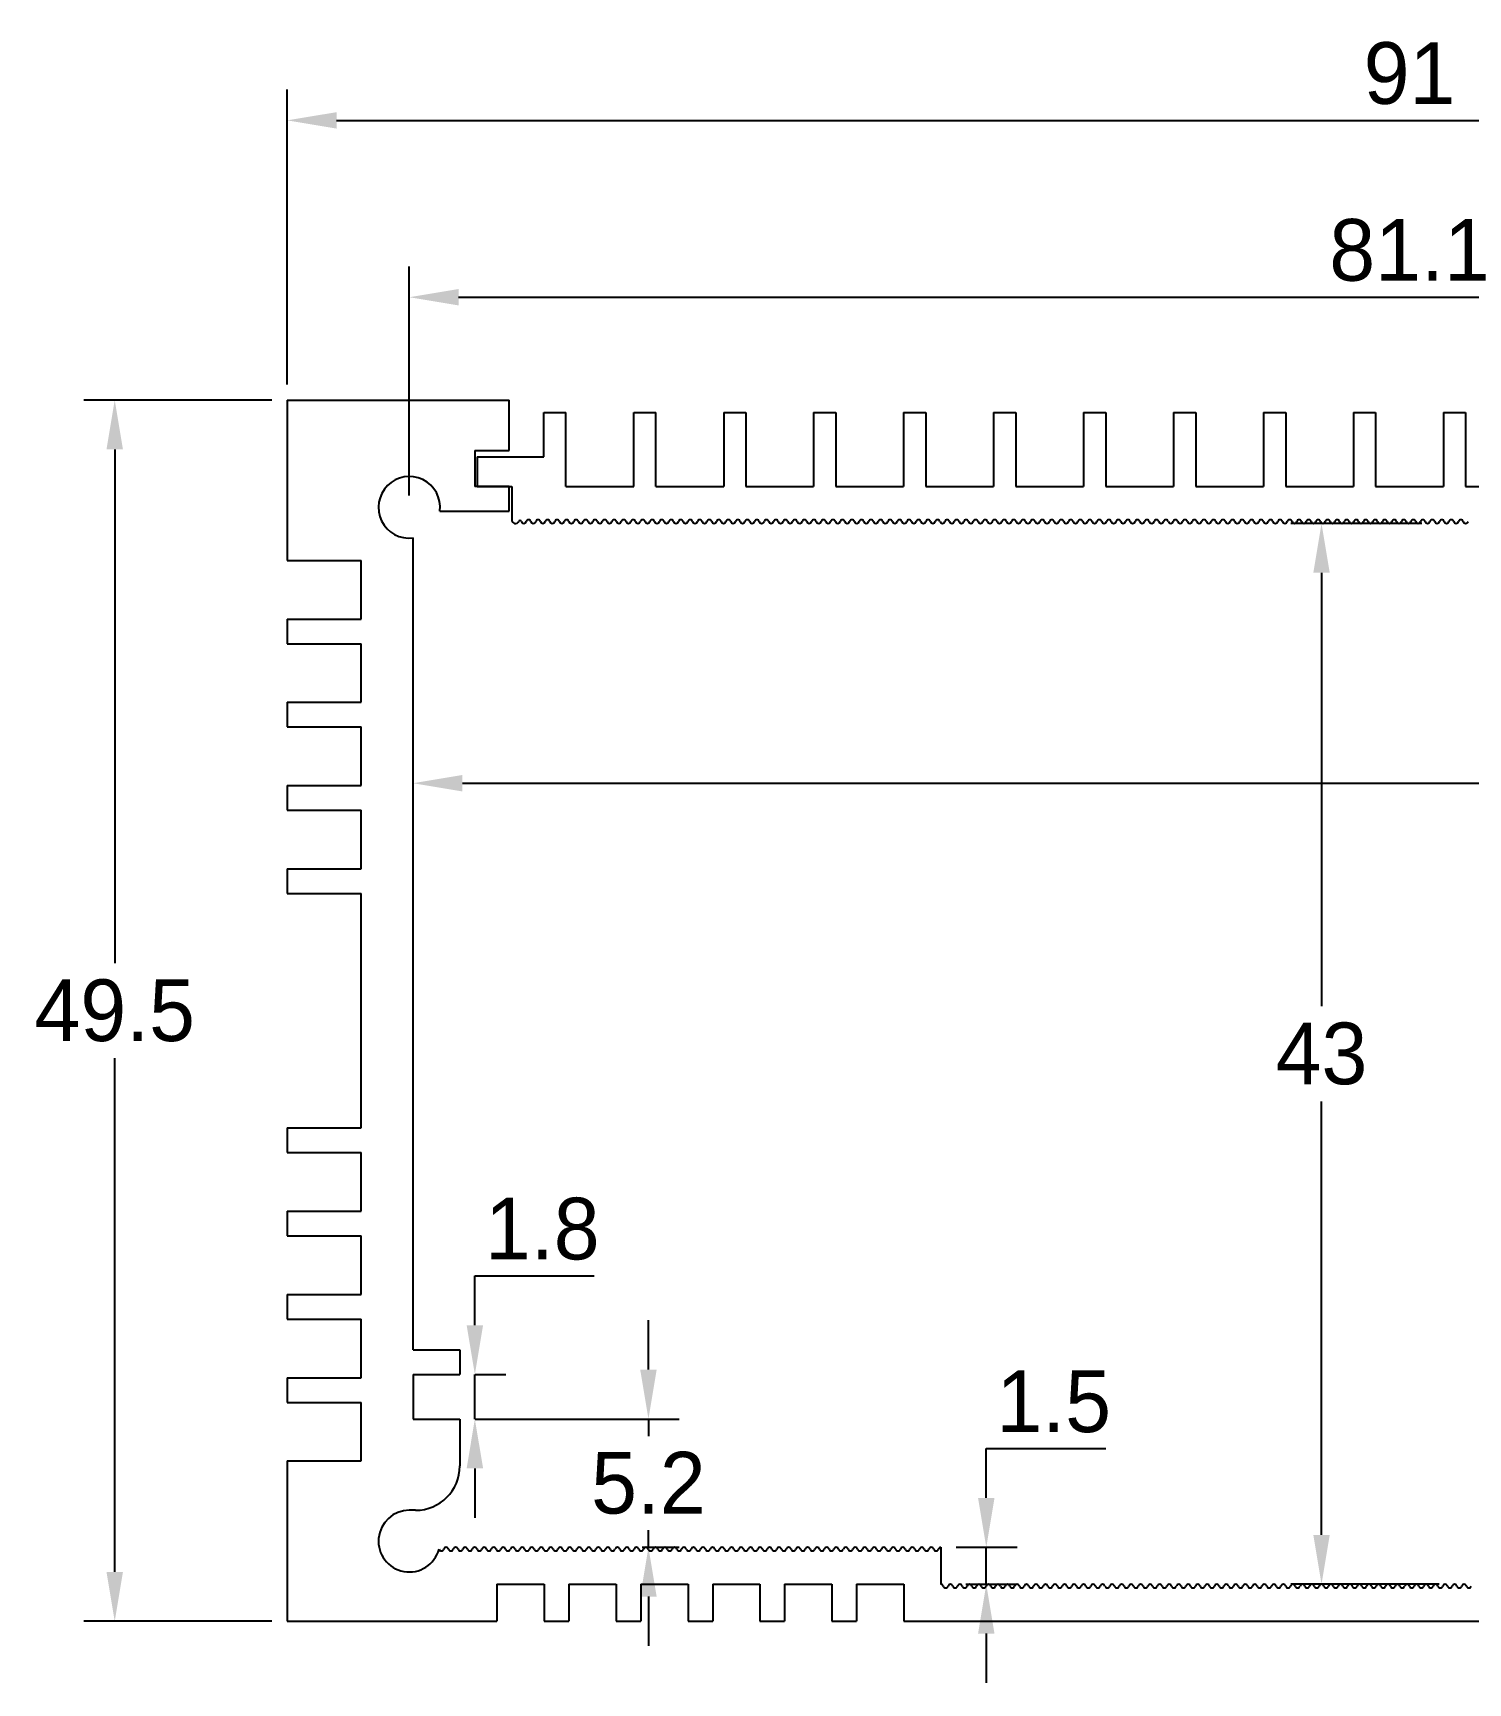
# Model space of a CAD drawing. Header units: millimetres. Extents: x 258 to 964, y 49 to 366.
# Drawn here: x 390.1 to 448.2, y 109.6 to 176.5 of the extents above; entities that cross this region are included whole.
import ezdxf

# ---------------------------------------------------------------- set-up
doc = ezdxf.new("R2010")
doc.units = ezdxf.units.MM
doc.dimstyles.new('ISO-25', dxfattribs={"dimtxt": 2.5, "dimasz": 2, "dimexe": 1.25, "dimexo": 0.625, "dimtad": 1, "dimtih": 1, "dimtoh": 1, "dimdec": 1, "dimdsep": 46, "dimtxsty": 'Standard', "dimcen": 2.5, "dimadec": 0, "dimazin": 0, "dimtfac": 1, "dimtdec": 1, "dimtmove": 0, "dimatfit": 3, "dimfxl": 0, "dimarcsym": 0})

# ---------------------------------------------------------------- blocks, each defined once
blk = doc.blocks.new('*D15')
at = {"color": 0, "lineweight": -2}
for p, q in [((405.315, 157.706), (405.315, 166.999)), ((486.415, 157.706), (486.415, 166.999)), ((407.315, 165.749), (484.415, 165.749))]:
    blk.add_line(p, q, dxfattribs=at)
at = {"color": 0}
for points in [[(407.315, 166.082), (407.315, 165.416), (405.315, 165.749)], [(484.415, 166.082), (484.415, 165.416), (486.415, 165.749)]]:
    blk.add_solid(points, dxfattribs=at)
at = {"layer": 'Defpoints', "color": 0}
for p in [(486.415, 165.749), (405.315, 157.081), (486.415, 157.081)]:
    blk.add_point(p, dxfattribs=at)
at = {"color": 0, "insert": (445.865, 167.65), "char_height": 2.5, "attachment_point": 5}
blk.add_mtext('81.1', dxfattribs=at)
blk = doc.blocks.new('*D17')
at = {"color": 0, "lineweight": -2}
for p, q in [((400.365, 162.206), (400.365, 174.167)), ((491.365, 162.206), (491.365, 174.167)), ((402.365, 172.917), (489.365, 172.917))]:
    blk.add_line(p, q, dxfattribs=at)
at = {"color": 0}
for points in [[(402.365, 173.25), (402.365, 172.583), (400.365, 172.917)], [(489.365, 173.25), (489.365, 172.583), (491.365, 172.917)]]:
    blk.add_solid(points, dxfattribs=at)
at = {"layer": 'Defpoints', "color": 0}
for p in [(491.365, 172.917), (400.365, 161.581), (491.365, 161.581)]:
    blk.add_point(p, dxfattribs=at)
at = {"color": 0, "insert": (445.865, 174.818), "char_height": 2.5, "attachment_point": 5}
blk.add_mtext('91', dxfattribs=at)
blk = doc.blocks.new('*D18')
at = {"color": 0, "lineweight": -2}
for p, q in [((399.74, 161.581), (392.122, 161.581)), ((393.372, 159.581), (393.372, 138.76)), ((393.372, 114.081), (393.372, 134.902)), ((399.74, 112.081), (392.122, 112.081))]:
    blk.add_line(p, q, dxfattribs=at)
at = {"color": 0}
for points in [[(393.038, 159.581), (393.705, 159.581), (393.372, 161.581)], [(393.038, 114.081), (393.705, 114.081), (393.372, 112.081)]]:
    blk.add_solid(points, dxfattribs=at)
at = {"layer": 'Defpoints', "color": 0}
for p in [(400.365, 161.581), (393.372, 112.081), (400.365, 112.081)]:
    blk.add_point(p, dxfattribs=at)
at = {"color": 0, "insert": (393.372, 136.831), "char_height": 2.5, "attachment_point": 5}
blk.add_mtext('49.5', dxfattribs=at)
blk = doc.blocks.new('*D20')
at = {"color": 0, "lineweight": -2}
for p, q in [((407.972, 124.081), (407.972, 126.081)), ((407.972, 126.081), (412.814, 126.081)), ((407.972, 120.281), (407.972, 122.081)), ((407.99, 122.081), (409.222, 122.081)), ((407.99, 120.281), (409.222, 120.281)), ((407.972, 118.281), (407.972, 116.281))]:
    blk.add_line(p, q, dxfattribs=at)
at = {"color": 0}
for points in [[(407.639, 124.081), (408.306, 124.081), (407.972, 122.081)], [(407.639, 118.281), (408.306, 118.281), (407.972, 120.281)]]:
    blk.add_solid(points, dxfattribs=at)
at = {"layer": 'Defpoints', "color": 0}
for p in [(407.365, 122.081), (407.365, 120.281), (407.972, 120.281)]:
    blk.add_point(p, dxfattribs=at)
at = {"color": 0, "insert": (410.706, 127.982), "char_height": 2.5, "attachment_point": 5}
blk.add_mtext('1.8', dxfattribs=at)
blk = doc.blocks.new('*D22')
at = {"color": 0, "lineweight": -2}
for p, q in [((415.009, 122.281), (415.009, 124.281)), ((407.99, 120.281), (416.259, 120.281)), ((415.009, 120.281), (415.009, 119.582)), ((415.009, 115.081), (415.009, 115.78)), ((414.76, 115.081), (416.259, 115.081)), ((415.009, 113.081), (415.009, 111.081))]:
    blk.add_line(p, q, dxfattribs=at)
at = {"color": 0}
for points in [[(414.675, 122.281), (415.342, 122.281), (415.009, 120.281)], [(414.675, 113.081), (415.342, 113.081), (415.009, 115.081)]]:
    blk.add_solid(points, dxfattribs=at)
at = {"layer": 'Defpoints', "color": 0}
for p in [(407.365, 120.281), (414.135, 115.081), (415.009, 115.081)]:
    blk.add_point(p, dxfattribs=at)
at = {"color": 0, "insert": (415.009, 117.681), "char_height": 2.5, "attachment_point": 5}
blk.add_mtext('5.2', dxfattribs=at)
blk = doc.blocks.new('*D23')
at = {"color": 0, "lineweight": -2}
for p, q in [((446.357, 156.581), (441.047, 156.581)), ((442.297, 154.581), (442.297, 137.01)), ((442.297, 115.581), (442.297, 133.152)), ((447.067, 113.581), (441.047, 113.581))]:
    blk.add_line(p, q, dxfattribs=at)
at = {"color": 0}
for points in [[(441.964, 154.581), (442.63, 154.581), (442.297, 156.581)], [(441.964, 115.581), (442.63, 115.581), (442.297, 113.581)]]:
    blk.add_solid(points, dxfattribs=at)
at = {"layer": 'Defpoints', "color": 0}
for p in [(442.297, 156.581), (446.982, 156.581), (447.692, 113.581)]:
    blk.add_point(p, dxfattribs=at)
at = {"color": 0, "insert": (442.297, 135.081), "char_height": 2.5, "attachment_point": 5}
blk.add_mtext('43', dxfattribs=at)
blk = doc.blocks.new('*D24')
at = {"color": 0, "lineweight": -2}
for p, q in [((405.465, 145.581), (405.465, 147.301)), ((486.265, 140.16), (486.265, 147.301)), ((407.465, 146.051), (484.265, 146.051))]:
    blk.add_line(p, q, dxfattribs=at)
at = {"color": 0}
for points in [[(407.465, 146.384), (407.465, 145.718), (405.465, 146.051)], [(484.265, 146.384), (484.265, 145.718), (486.265, 146.051)]]:
    blk.add_solid(points, dxfattribs=at)
at = {"layer": 'Defpoints', "color": 0}
for p in [(486.265, 146.051), (405.465, 144.956), (486.265, 139.535)]:
    blk.add_point(p, dxfattribs=at)
at = {"color": 0, "insert": (454.103, 147.952), "char_height": 2.5, "attachment_point": 5}
blk.add_mtext('80.8', dxfattribs=at)
blk = doc.blocks.new('*D25')
at = {"color": 0, "lineweight": -2}
for p, q in [((428.706, 117.081), (428.706, 119.081)), ((428.706, 119.081), (433.548, 119.081)), ((427.49, 115.081), (429.956, 115.081)), ((428.706, 113.581), (428.706, 115.081)), ((427.876, 113.581), (429.956, 113.581)), ((428.706, 111.581), (428.706, 109.581))]:
    blk.add_line(p, q, dxfattribs=at)
at = {"color": 0}
for points in [[(428.373, 117.081), (429.04, 117.081), (428.706, 115.081)], [(428.373, 111.581), (429.04, 111.581), (428.706, 113.581)]]:
    blk.add_solid(points, dxfattribs=at)
at = {"layer": 'Defpoints', "color": 0}
for p in [(426.865, 115.081), (427.251, 113.581), (428.706, 113.581)]:
    blk.add_point(p, dxfattribs=at)
at = {"color": 0, "insert": (431.44, 120.982), "char_height": 2.5, "attachment_point": 5}
blk.add_mtext('1.5', dxfattribs=at)

msp = doc.modelspace()

# ---------------------------------------------------------------- linework, layer by layer
for p, q in [((400.365, 161.581), (409.365, 161.581)), ((400.365, 161.581), (400.365, 155.081)), ((409.365, 159.531), (409.365, 161.581)), ((410.765, 161.081), (411.665, 161.081)), ((410.765, 159.281), (410.765, 161.081)), ((411.665, 158.081), (411.665, 161.081)), ((414.412, 161.081), (415.312, 161.081)), ((414.412, 158.081), (414.412, 161.081)), ((415.312, 158.081), (415.312, 161.081)), ((418.06, 161.081), (418.96, 161.081)), ((418.06, 161.081), (418.06, 158.081)), ((418.96, 161.081), (418.96, 158.081)), ((421.707, 161.081), (422.607, 161.081)), ((421.707, 161.081), (421.707, 158.081)), ((422.607, 161.081), (422.607, 158.081)), ((425.354, 161.081), (426.254, 161.081)), ((425.354, 161.081), (425.354, 158.081)), ((426.254, 161.081), (426.254, 158.081)), ((429.002, 161.081), (429.902, 161.081)), ((429.002, 161.081), (429.002, 158.081)), ((429.902, 161.081), (429.902, 158.081)), ((432.649, 161.081), (433.549, 161.081)), ((432.649, 161.081), (432.649, 158.081)), ((433.549, 161.081), (433.549, 158.081)), ((436.296, 161.081), (436.296, 158.081)), ((436.296, 161.081), (437.196, 161.081)), ((437.196, 161.081), (437.196, 158.081)), ((439.944, 161.081), (440.844, 161.081)), ((439.944, 161.081), (439.944, 158.081)), ((440.844, 161.081), (440.844, 158.081)), ((443.591, 161.081), (444.491, 161.081)), ((443.591, 161.081), (443.591, 158.081)), ((444.491, 161.081), (444.491, 158.081)), ((447.239, 161.081), (448.139, 161.081)), ((447.239, 161.081), (447.239, 158.081)), ((448.139, 161.081), (448.139, 158.081)), ((407.965, 159.531), (409.365, 159.531)), ((407.965, 159.531), (407.965, 158.081)), ((408.065, 159.281), (408.065, 158.081)), ((408.065, 159.281), (410.765, 159.281)), ((409.365, 158.081), (407.965, 158.081)), ((408.065, 158.081), (409.465, 158.081)), ((409.365, 157.081), (409.365, 158.081)), ((409.465, 158.081), (409.465, 156.731)), ((411.665, 158.081), (414.412, 158.081)), ((415.312, 158.081), (418.06, 158.081)), ((418.96, 158.081), (421.707, 158.081)), ((422.607, 158.081), (425.354, 158.081)), ((426.254, 158.081), (429.002, 158.081)), ((429.902, 158.081), (432.649, 158.081)), ((433.549, 158.081), (436.296, 158.081)), ((437.196, 158.081), (439.944, 158.081)), ((440.844, 158.081), (443.591, 158.081)), ((444.491, 158.081), (447.239, 158.081)), ((448.139, 158.081), (450.886, 158.081)), ((406.556, 157.081), (409.365, 157.081)), ((405.465, 123.081), (405.465, 155.99)), ((400.365, 155.081), (403.365, 155.081)), ((403.365, 152.706), (403.365, 155.081)), ((400.365, 152.706), (403.365, 152.706)), ((400.365, 152.706), (400.365, 151.706)), ((400.365, 151.706), (403.365, 151.706)), ((403.365, 149.331), (403.365, 151.706)), ((400.365, 149.331), (400.365, 148.331)), ((403.365, 145.956), (403.365, 148.331)), ((400.365, 145.956), (400.365, 144.956)), ((403.365, 142.581), (403.365, 144.956)), ((400.365, 142.581), (400.365, 141.581)), ((403.365, 132.081), (403.365, 141.581)), ((400.365, 132.081), (403.365, 132.081)), ((400.365, 132.081), (400.365, 131.081)), ((400.365, 131.081), (403.365, 131.081)), ((403.365, 128.706), (403.365, 131.081)), ((400.365, 128.706), (403.365, 128.706)), ((400.365, 128.706), (400.365, 127.706)), ((400.365, 127.706), (403.365, 127.706)), ((403.365, 125.331), (403.365, 127.706)), ((400.365, 125.331), (403.365, 125.331)), ((400.365, 125.331), (400.365, 124.331)), ((400.365, 124.331), (403.365, 124.331)), ((403.365, 121.956), (403.365, 124.331)), ((405.465, 123.081), (407.365, 123.081)), ((407.365, 123.081), (407.365, 122.081)), ((400.365, 121.956), (403.365, 121.956)), ((400.365, 121.956), (400.365, 120.956)), ((405.465, 122.081), (407.365, 122.081)), ((405.465, 122.081), (405.465, 120.281)), ((400.365, 120.956), (403.365, 120.956)), ((403.365, 118.581), (403.365, 120.956)), ((405.465, 120.281), (407.365, 120.281)), ((407.365, 120.281), (407.365, 118.381)), ((400.365, 118.581), (403.365, 118.581)), ((400.365, 118.581), (400.365, 112.081)), ((405.565, 116.581), (405.315, 116.581)), ((426.865, 115.081), (426.865, 113.581)), ((408.865, 113.581), (408.865, 112.081)), ((408.865, 113.581), (410.782, 113.581)), ((410.782, 113.581), (410.782, 112.081)), ((411.782, 113.581), (411.782, 112.081)), ((411.782, 113.581), (413.698, 113.581)), ((413.698, 113.581), (413.698, 112.081)), ((414.698, 113.581), (414.698, 112.081)), ((414.698, 113.581), (416.615, 113.581)), ((416.615, 113.581), (416.615, 112.081)), ((417.615, 113.581), (417.615, 112.081)), ((417.615, 113.581), (419.532, 113.581)), ((419.532, 113.581), (419.532, 112.081)), ((420.532, 113.581), (420.532, 112.081)), ((420.532, 113.581), (422.448, 113.581)), ((422.448, 113.581), (422.448, 112.081)), ((423.448, 113.581), (423.448, 112.081)), ((423.448, 113.581), (425.365, 113.581)), ((425.365, 113.581), (425.365, 112.081)), ((400.365, 112.081), (408.865, 112.081)), ((410.782, 112.081), (411.782, 112.081)), ((413.698, 112.081), (414.698, 112.081)), ((416.615, 112.081), (417.615, 112.081)), ((419.532, 112.081), (420.532, 112.081)), ((422.448, 112.081), (423.448, 112.081)), ((425.365, 112.081), (466.365, 112.081))]:
    msp.add_line(p, q)
at = {"color": 0}
for p, q in [((400.365, 149.331), (403.365, 149.331)), ((400.365, 148.331), (403.365, 148.331)), ((400.365, 145.956), (403.365, 145.956)), ((400.365, 144.956), (403.365, 144.956)), ((400.365, 142.581), (403.365, 142.581)), ((400.365, 141.581), (403.365, 141.581))]:
    msp.add_line(p, q, dxfattribs=at)
for centre, radius, start, end in [((405.315, 157.231), 1.25, 353.1079, 276.8921), ((409.615, 156.731), 0.15, 180, 335.6669), ((409.803, 156.64), 0.0587, 14.88504, 154.04469), ((409.763, 156.628), 0.1, 15.37131, 16.05021), ((409.956, 156.681), 0.1, 195.37131, 344.62869), ((410.149, 156.628), 0.1, 15.37131, 164.62869), ((410.341, 156.681), 0.1, 195.37131, 344.62869), ((410.534, 156.628), 0.1, 15.37131, 164.62869), ((410.727, 156.681), 0.1, 195.37131, 344.62869), ((410.92, 156.628), 0.1, 15.37131, 164.62869), ((411.113, 156.681), 0.1, 195.37131, 344.62869), ((411.306, 156.628), 0.1, 15.37131, 164.62869), ((411.498, 156.681), 0.1, 195.37131, 344.62869), ((411.691, 156.628), 0.1, 15.37131, 164.62869), ((411.884, 156.681), 0.1, 195.37131, 344.62869), ((412.077, 156.628), 0.1, 15.37131, 164.62869), ((412.27, 156.681), 0.1, 195.37131, 344.62869), ((412.463, 156.628), 0.1, 15.37131, 164.62869), ((412.656, 156.681), 0.1, 195.37131, 344.62869), ((412.848, 156.628), 0.1, 15.37131, 164.62869), ((413.041, 156.681), 0.1, 195.37131, 344.62869), ((413.234, 156.628), 0.1, 15.37131, 164.62869), ((413.427, 156.681), 0.1, 195.37131, 344.62869), ((413.62, 156.628), 0.1, 15.37131, 164.62869), ((413.813, 156.681), 0.1, 195.37131, 344.62869), ((414.005, 156.628), 0.1, 15.37131, 164.62869), ((414.198, 156.681), 0.1, 195.37131, 344.62869), ((414.391, 156.628), 0.1, 15.37131, 164.62869), ((414.584, 156.681), 0.1, 195.37131, 344.62869), ((414.777, 156.628), 0.1, 15.37131, 164.62869), ((414.97, 156.681), 0.1, 195.37131, 344.62869), ((415.163, 156.628), 0.1, 15.37131, 164.62869), ((415.355, 156.681), 0.1, 195.37131, 344.62869), ((415.548, 156.628), 0.1, 15.37131, 164.62869), ((415.741, 156.681), 0.1, 195.37131, 344.62869), ((415.934, 156.628), 0.1, 15.37131, 164.62869), ((416.127, 156.681), 0.1, 195.37131, 344.62869), ((416.32, 156.628), 0.1, 15.37131, 164.62869), ((416.512, 156.681), 0.1, 195.37131, 344.62869), ((416.705, 156.628), 0.1, 15.37131, 164.62869), ((416.898, 156.681), 0.1, 195.37131, 344.62869), ((417.091, 156.628), 0.1, 15.37131, 164.62869), ((417.284, 156.681), 0.1, 195.37131, 344.62869), ((417.477, 156.628), 0.1, 15.37131, 164.62869), ((417.67, 156.681), 0.1, 195.37131, 344.62869), ((417.862, 156.628), 0.1, 15.37131, 164.62869), ((418.055, 156.681), 0.1, 195.37131, 344.62869), ((418.248, 156.628), 0.1, 15.37131, 164.62869), ((418.441, 156.681), 0.1, 195.37131, 344.62869), ((418.634, 156.628), 0.1, 15.37131, 164.62869), ((418.827, 156.681), 0.1, 195.37131, 344.62869), ((419.019, 156.628), 0.1, 15.37131, 164.62869), ((419.212, 156.681), 0.1, 195.37131, 344.62869), ((419.405, 156.628), 0.1, 15.37131, 164.62869), ((419.598, 156.681), 0.1, 195.37131, 344.62869), ((419.791, 156.628), 0.1, 15.37131, 164.62869), ((419.984, 156.681), 0.1, 195.37131, 344.62869), ((420.177, 156.628), 0.1, 15.37131, 164.62869), ((420.369, 156.681), 0.1, 195.37131, 344.62869), ((420.562, 156.628), 0.1, 15.37131, 164.62869), ((420.755, 156.681), 0.1, 195.37131, 344.62869), ((420.948, 156.628), 0.1, 15.37131, 164.62869), ((421.141, 156.681), 0.1, 195.37131, 344.62869), ((421.334, 156.628), 0.1, 15.37131, 164.62869), ((421.526, 156.681), 0.1, 195.37131, 344.62869), ((421.719, 156.628), 0.1, 15.37131, 164.62869), ((421.912, 156.681), 0.1, 195.37131, 344.62869), ((422.105, 156.628), 0.1, 15.37131, 164.62869), ((422.298, 156.681), 0.1, 195.37131, 344.62869), ((422.491, 156.628), 0.1, 15.37131, 164.62869), ((422.684, 156.681), 0.1, 195.37131, 344.62869), ((422.876, 156.628), 0.1, 15.37131, 164.62869), ((423.069, 156.681), 0.1, 195.37131, 344.62869), ((423.262, 156.628), 0.1, 15.37131, 164.62869), ((423.455, 156.681), 0.1, 195.37131, 344.62869), ((423.648, 156.628), 0.1, 15.37131, 164.62869), ((423.841, 156.681), 0.1, 195.37131, 344.62869), ((424.033, 156.628), 0.1, 15.37131, 164.62869), ((424.226, 156.681), 0.1, 195.37131, 344.62869), ((424.419, 156.628), 0.1, 15.37131, 164.62869), ((424.612, 156.681), 0.1, 195.37131, 344.62869), ((424.805, 156.628), 0.1, 15.37131, 164.62869), ((424.998, 156.681), 0.1, 195.37131, 344.62869), ((425.191, 156.628), 0.1, 15.37131, 164.62869), ((425.383, 156.681), 0.1, 195.37131, 344.62869), ((425.576, 156.628), 0.1, 15.37131, 164.62869), ((425.769, 156.681), 0.1, 195.37131, 344.62869), ((425.962, 156.628), 0.1, 15.37131, 164.62869), ((426.155, 156.681), 0.1, 195.37131, 344.62869), ((426.348, 156.628), 0.1, 15.37131, 164.62869), ((426.54, 156.681), 0.1, 195.37131, 344.62869), ((426.733, 156.628), 0.1, 15.37131, 164.62869), ((426.926, 156.681), 0.1, 195.37131, 344.62869), ((427.119, 156.628), 0.1, 15.37131, 164.62869), ((427.312, 156.681), 0.1, 195.37131, 344.62869), ((427.505, 156.628), 0.1, 15.37131, 164.62869), ((427.698, 156.681), 0.1, 195.37131, 344.62869), ((427.89, 156.628), 0.1, 15.37131, 164.62869), ((428.083, 156.681), 0.1, 195.37131, 344.62869), ((428.276, 156.628), 0.1, 15.37131, 164.62869), ((428.469, 156.681), 0.1, 195.37131, 344.62869), ((428.662, 156.628), 0.1, 15.37131, 164.62869), ((428.855, 156.681), 0.1, 195.37131, 344.62869), ((429.047, 156.628), 0.1, 15.37131, 164.62869), ((429.24, 156.681), 0.1, 195.37131, 344.62869), ((429.433, 156.628), 0.1, 15.37131, 164.62869), ((429.626, 156.681), 0.1, 195.37131, 344.62869), ((429.819, 156.628), 0.1, 15.37131, 164.62869), ((430.012, 156.681), 0.1, 195.37131, 344.62869), ((430.205, 156.628), 0.1, 15.37131, 164.62869), ((430.397, 156.681), 0.1, 195.37131, 344.62869), ((430.59, 156.628), 0.1, 15.37131, 164.62869), ((430.783, 156.681), 0.1, 195.37131, 344.62869), ((430.976, 156.628), 0.1, 15.37131, 164.62869), ((431.169, 156.681), 0.1, 195.37131, 344.62869), ((431.362, 156.628), 0.1, 15.37131, 164.62869), ((431.554, 156.681), 0.1, 195.37131, 344.62869), ((431.747, 156.628), 0.1, 15.37131, 164.62869), ((431.94, 156.681), 0.1, 195.37131, 344.62869), ((432.133, 156.628), 0.1, 15.37131, 164.62869), ((432.326, 156.681), 0.1, 195.37131, 344.62869), ((432.519, 156.628), 0.1, 15.37131, 164.62869), ((432.712, 156.681), 0.1, 195.37131, 344.62869), ((432.904, 156.628), 0.1, 15.37131, 164.62869), ((433.097, 156.681), 0.1, 195.37131, 344.62869), ((433.29, 156.628), 0.1, 15.37131, 164.62869), ((433.483, 156.681), 0.1, 195.37131, 344.62869), ((433.676, 156.628), 0.1, 15.37131, 164.62869), ((433.869, 156.681), 0.1, 195.37131, 344.62869), ((434.061, 156.628), 0.1, 15.37131, 164.62869), ((434.254, 156.681), 0.1, 195.37131, 344.62869), ((434.447, 156.628), 0.1, 15.37131, 164.62869), ((434.64, 156.681), 0.1, 195.37131, 344.62869), ((434.833, 156.628), 0.1, 15.37131, 164.62869), ((435.026, 156.681), 0.1, 195.37131, 344.62869), ((435.218, 156.628), 0.1, 15.37131, 164.62869), ((435.411, 156.681), 0.1, 195.37131, 344.62869), ((435.604, 156.628), 0.1, 15.37131, 164.62869), ((435.797, 156.681), 0.1, 195.37131, 344.62869), ((435.99, 156.628), 0.1, 15.37131, 164.62869), ((436.183, 156.681), 0.1, 195.37131, 344.62869), ((436.376, 156.628), 0.1, 15.37131, 164.62869), ((436.568, 156.681), 0.1, 195.37131, 344.62869), ((436.761, 156.628), 0.1, 15.37131, 164.62869), ((436.954, 156.681), 0.1, 195.37131, 344.62869), ((437.147, 156.628), 0.1, 15.37131, 164.62869), ((437.34, 156.681), 0.1, 195.37131, 344.62869), ((437.533, 156.628), 0.1, 15.37131, 164.62869), ((437.725, 156.681), 0.1, 195.37131, 344.62869), ((437.918, 156.628), 0.1, 15.37131, 164.62869), ((438.111, 156.681), 0.1, 195.37131, 344.62869), ((438.304, 156.628), 0.1, 15.37131, 164.62869), ((438.497, 156.681), 0.1, 195.37131, 344.62869), ((438.69, 156.628), 0.1, 15.37131, 164.62869), ((438.883, 156.681), 0.1, 195.37131, 344.62869), ((439.075, 156.628), 0.1, 15.37131, 164.62869), ((439.268, 156.681), 0.1, 195.37131, 344.62869), ((439.461, 156.628), 0.1, 15.37131, 164.62869), ((439.654, 156.681), 0.1, 195.37131, 344.62869), ((439.847, 156.628), 0.1, 15.37131, 164.62869), ((440.04, 156.681), 0.1, 195.37131, 344.62869), ((440.232, 156.628), 0.1, 15.37131, 164.62869), ((440.425, 156.681), 0.1, 195.37131, 344.62869), ((440.618, 156.628), 0.1, 15.37131, 164.62869), ((440.811, 156.681), 0.1, 195.37131, 344.62869), ((441.004, 156.628), 0.1, 15.37131, 164.62869), ((441.197, 156.681), 0.1, 195.37131, 344.62869), ((441.39, 156.628), 0.1, 15.37131, 164.62869), ((441.582, 156.681), 0.1, 195.37131, 344.62869), ((441.775, 156.628), 0.1, 15.37131, 164.62869), ((441.968, 156.681), 0.1, 195.37131, 344.62869), ((442.161, 156.628), 0.1, 15.37131, 164.62869), ((442.354, 156.681), 0.1, 195.37131, 344.62869), ((442.547, 156.628), 0.1, 15.37131, 164.62869), ((442.739, 156.681), 0.1, 195.37131, 344.62869), ((442.932, 156.628), 0.1, 15.37131, 164.62869), ((443.125, 156.681), 0.1, 195.37131, 344.62869), ((443.318, 156.628), 0.1, 15.37131, 164.62869), ((443.511, 156.681), 0.1, 195.37131, 344.62869), ((443.704, 156.628), 0.1, 15.37131, 164.62869), ((443.897, 156.681), 0.1, 195.37131, 344.62869), ((444.089, 156.628), 0.1, 15.37131, 164.62869), ((444.282, 156.681), 0.1, 195.37131, 344.62869), ((444.475, 156.628), 0.1, 15.37131, 164.62869), ((444.668, 156.681), 0.1, 195.37131, 344.62869), ((444.861, 156.628), 0.1, 15.37131, 164.62869), ((445.054, 156.681), 0.1, 195.37131, 344.62869), ((445.246, 156.628), 0.1, 15.37131, 164.62869), ((445.439, 156.681), 0.1, 195.37131, 344.62869), ((445.632, 156.628), 0.1, 15.37131, 164.62869), ((445.825, 156.681), 0.1, 195.37131, 344.62869), ((446.018, 156.628), 0.1, 15.37131, 164.62869), ((446.211, 156.681), 0.1, 195.37131, 344.62869), ((446.404, 156.628), 0.1, 15.37131, 164.62869), ((446.596, 156.681), 0.1, 195.37131, 344.62869), ((446.789, 156.628), 0.1, 15.37131, 164.62869), ((446.982, 156.681), 0.1, 195.37131, 344.62869), ((447.175, 156.628), 0.1, 15.37131, 164.62869), ((447.368, 156.681), 0.1, 195.37131, 344.62869), ((447.561, 156.628), 0.1, 15.37131, 164.62869), ((447.753, 156.681), 0.1, 195.37131, 344.62869), ((447.946, 156.628), 0.1, 15.37131, 164.62869), ((448.139, 156.681), 0.1, 195.37131, 344.62869), ((405.565, 118.381), 1.8, 270, 0), ((405.315, 115.331), 1.25, 90, 344.63993), ((406.807, 114.981), 0.1, 15.37131, 164.62869), ((407.193, 114.981), 0.1, 15.37131, 164.62869), ((407.579, 114.981), 0.1, 15.37131, 164.62869), ((407.964, 114.981), 0.1, 15.37131, 164.62869), ((408.35, 114.981), 0.1, 15.37131, 164.62869), ((408.736, 114.981), 0.1, 15.37131, 164.62869), ((409.121, 114.981), 0.1, 15.37131, 164.62869), ((409.507, 114.981), 0.1, 15.37131, 164.62869), ((409.893, 114.981), 0.1, 15.37131, 164.62869), ((410.278, 114.981), 0.1, 15.37131, 164.62869), ((410.664, 114.981), 0.1, 15.37131, 164.62869), ((411.05, 114.981), 0.1, 15.37131, 164.62869), ((411.435, 114.981), 0.1, 15.37131, 164.62869), ((411.821, 114.981), 0.1, 15.37131, 164.62869), ((412.207, 114.981), 0.1, 15.37131, 164.62869), ((412.593, 114.981), 0.1, 15.37131, 164.62869), ((412.978, 114.981), 0.1, 15.37131, 164.62869), ((413.364, 114.981), 0.1, 15.37131, 164.62869), ((413.75, 114.981), 0.1, 15.37131, 164.62869), ((414.135, 114.981), 0.1, 15.37131, 164.62869), ((414.521, 114.981), 0.1, 15.37131, 164.62869), ((414.907, 114.981), 0.1, 15.37131, 164.62869), ((415.292, 114.981), 0.1, 15.37131, 164.62869), ((415.678, 114.981), 0.1, 15.37131, 164.62869), ((416.064, 114.981), 0.1, 15.37131, 164.62869), ((416.449, 114.981), 0.1, 15.37131, 164.62869), ((416.835, 114.981), 0.1, 15.37131, 164.62869), ((417.221, 114.981), 0.1, 15.37131, 164.62869), ((417.607, 114.981), 0.1, 15.37131, 164.62869), ((417.993, 114.981), 0.1, 15.37131, 164.62869), ((418.379, 114.981), 0.1, 15.37131, 164.62869), ((418.764, 114.981), 0.1, 15.37131, 164.62869), ((419.15, 114.981), 0.1, 15.37131, 164.62869), ((419.536, 114.981), 0.1, 15.37131, 164.62869), ((419.922, 114.981), 0.1, 15.37131, 164.62869), ((420.307, 114.981), 0.1, 15.37131, 164.62869), ((420.693, 114.981), 0.1, 15.37131, 164.62869), ((421.079, 114.981), 0.1, 15.37131, 164.62869), ((421.464, 114.981), 0.1, 15.37131, 164.62869), ((421.85, 114.981), 0.1, 15.37131, 164.62869), ((422.236, 114.981), 0.1, 15.37131, 164.62869), ((422.621, 114.981), 0.1, 15.37131, 164.62869), ((423.007, 114.981), 0.1, 15.37131, 164.62869), ((423.393, 114.981), 0.1, 15.37131, 164.62869), ((423.778, 114.981), 0.1, 15.37131, 164.62869), ((424.164, 114.981), 0.1, 15.37131, 164.62869), ((424.55, 114.981), 0.1, 15.37131, 164.62869), ((424.936, 114.981), 0.1, 15.37131, 164.62869), ((425.321, 114.981), 0.1, 15.37131, 164.62869), ((425.707, 114.981), 0.1, 15.37131, 164.62869), ((426.093, 114.981), 0.1, 15.37131, 164.62869), ((426.478, 114.981), 0.1, 15.37131, 164.62869), ((426.864, 114.981), 0.1, 89.46599, 164.62869), ((406.614, 115.034), 0.1, 199.90246, 344.62869), ((407, 115.034), 0.1, 195.37131, 344.62869), ((407.386, 115.034), 0.1, 195.37131, 344.62869), ((407.771, 115.034), 0.1, 195.37131, 344.62869), ((408.157, 115.034), 0.1, 195.37131, 344.62869), ((408.543, 115.034), 0.1, 195.37131, 344.62869), ((408.928, 115.034), 0.1, 195.37131, 344.62869), ((409.314, 115.034), 0.1, 195.37131, 344.62869), ((409.7, 115.034), 0.1, 195.37131, 344.62869), ((410.086, 115.034), 0.1, 195.37131, 344.62869), ((410.471, 115.034), 0.1, 195.37131, 344.62869), ((410.857, 115.034), 0.1, 195.37131, 344.62869), ((411.243, 115.034), 0.1, 195.37131, 344.62869), ((411.628, 115.034), 0.1, 195.37131, 344.62869), ((412.014, 115.034), 0.1, 195.37131, 344.62869), ((412.4, 115.034), 0.1, 195.37131, 344.62869), ((412.785, 115.034), 0.1, 195.37131, 344.62869), ((413.171, 115.034), 0.1, 195.37131, 344.62869), ((413.557, 115.034), 0.1, 195.37131, 344.62869), ((413.942, 115.034), 0.1, 195.37131, 344.62869), ((414.328, 115.034), 0.1, 195.37131, 344.62869), ((414.714, 115.034), 0.1, 195.37131, 344.62869), ((415.1, 115.034), 0.1, 195.37131, 344.62869), ((415.485, 115.034), 0.1, 195.37131, 344.62869), ((415.871, 115.034), 0.1, 195.37131, 344.62869), ((416.257, 115.034), 0.1, 195.37131, 344.62869), ((416.642, 115.034), 0.1, 195.37131, 344.62869), ((417.028, 115.034), 0.1, 195.37131, 344.62869), ((417.415, 115.034), 0.1, 195.37131, 344.62869), ((417.8, 115.034), 0.1, 195.37131, 344.62869), ((418.186, 115.034), 0.1, 195.37131, 344.62869), ((418.572, 115.034), 0.1, 195.37131, 344.62869), ((418.957, 115.034), 0.1, 195.37131, 344.62869), ((419.343, 115.034), 0.1, 195.37131, 344.62869), ((419.729, 115.034), 0.1, 195.37131, 344.62869), ((420.114, 115.034), 0.1, 195.37131, 344.62869), ((420.5, 115.034), 0.1, 195.37131, 344.62869), ((420.886, 115.034), 0.1, 195.37131, 344.62869), ((421.271, 115.034), 0.1, 195.37131, 344.62869), ((421.657, 115.034), 0.1, 195.37131, 344.62869), ((422.043, 115.034), 0.1, 195.37131, 344.62869), ((422.429, 115.034), 0.1, 195.37131, 344.62869), ((422.814, 115.034), 0.1, 195.37131, 344.62869), ((423.2, 115.034), 0.1, 195.37131, 344.62869), ((423.586, 115.034), 0.1, 195.37131, 344.62869), ((423.971, 115.034), 0.1, 195.37131, 344.62869), ((424.357, 115.034), 0.1, 195.37131, 344.62869), ((424.743, 115.034), 0.1, 195.37131, 344.62869), ((425.128, 115.034), 0.1, 195.37131, 344.62869), ((425.514, 115.034), 0.1, 195.37131, 344.62869), ((425.9, 115.034), 0.1, 195.37131, 344.62869), ((426.285, 115.034), 0.1, 195.37131, 344.62869), ((426.671, 115.034), 0.1, 195.37131, 344.62869), ((426.865, 113.481), 0.1, 15.37131, 90), ((427.058, 113.534), 0.1, 195.37131, 344.62869), ((427.251, 113.481), 0.1, 15.37131, 164.62869), ((427.443, 113.534), 0.1, 195.37131, 344.62869), ((427.636, 113.481), 0.1, 15.37131, 164.62869), ((427.829, 113.534), 0.1, 195.37131, 344.62869), ((428.022, 113.481), 0.1, 15.37131, 164.62869), ((428.215, 113.534), 0.1, 195.37131, 344.62869), ((428.408, 113.481), 0.1, 15.37131, 164.62869), ((428.601, 113.534), 0.1, 195.37131, 344.62869), ((428.793, 113.481), 0.1, 15.37131, 164.62869), ((428.986, 113.534), 0.1, 195.37131, 344.62869), ((429.179, 113.481), 0.1, 15.37131, 164.62869), ((429.372, 113.534), 0.1, 195.37131, 344.62869), ((429.565, 113.481), 0.1, 15.37131, 164.62869), ((429.758, 113.534), 0.1, 195.37131, 344.62869), ((429.95, 113.481), 0.1, 15.37131, 164.62869), ((430.143, 113.534), 0.1, 195.37131, 344.62869), ((430.336, 113.481), 0.1, 15.37131, 164.62869), ((430.529, 113.534), 0.1, 195.37131, 344.62869), ((430.722, 113.481), 0.1, 15.37131, 164.62869), ((430.915, 113.534), 0.1, 195.37131, 344.62869), ((431.108, 113.481), 0.1, 15.37131, 164.62869), ((431.3, 113.534), 0.1, 195.37131, 344.62869), ((431.493, 113.481), 0.1, 15.37131, 164.62869), ((431.686, 113.534), 0.1, 195.37131, 344.62869), ((431.879, 113.481), 0.1, 15.37131, 164.62869), ((432.072, 113.534), 0.1, 195.37131, 344.62869), ((432.265, 113.481), 0.1, 15.37131, 164.62869), ((432.457, 113.534), 0.1, 195.37131, 344.62869), ((432.65, 113.481), 0.1, 15.37131, 164.62869), ((432.843, 113.534), 0.1, 195.37131, 344.62869), ((433.036, 113.481), 0.1, 15.37131, 164.62869), ((433.229, 113.534), 0.1, 195.37131, 344.62869), ((433.422, 113.481), 0.1, 15.37131, 164.62869), ((433.615, 113.534), 0.1, 195.37131, 344.62869), ((433.807, 113.481), 0.1, 15.37131, 164.62869), ((434, 113.534), 0.1, 195.37131, 344.62869), ((434.193, 113.481), 0.1, 15.37131, 164.62869), ((434.386, 113.534), 0.1, 195.37131, 344.62869), ((434.579, 113.481), 0.1, 15.37131, 164.62869), ((434.772, 113.534), 0.1, 195.37131, 344.62869), ((434.964, 113.481), 0.1, 15.37131, 164.62869), ((435.157, 113.534), 0.1, 195.37131, 344.62869), ((435.35, 113.481), 0.1, 15.37131, 164.62869), ((435.543, 113.534), 0.1, 195.37131, 344.62869), ((435.736, 113.481), 0.1, 15.37131, 164.62869), ((435.929, 113.534), 0.1, 195.37131, 344.62869), ((436.122, 113.481), 0.1, 15.37131, 164.62869), ((436.314, 113.534), 0.1, 195.37131, 344.62869), ((436.507, 113.481), 0.1, 15.37131, 164.62869), ((436.7, 113.534), 0.1, 195.37131, 344.62869), ((436.893, 113.481), 0.1, 15.37131, 164.62869), ((437.086, 113.534), 0.1, 195.37131, 344.62869), ((437.279, 113.481), 0.1, 15.37131, 164.62869), ((437.471, 113.534), 0.1, 195.37131, 344.62869), ((437.664, 113.481), 0.1, 15.37131, 164.62869), ((437.857, 113.534), 0.1, 195.37131, 344.62869), ((438.05, 113.481), 0.1, 15.37131, 164.62869), ((438.243, 113.534), 0.1, 195.37131, 344.62869), ((438.436, 113.481), 0.1, 15.37131, 164.62869), ((438.629, 113.534), 0.1, 195.37131, 344.62869), ((438.821, 113.481), 0.1, 15.37131, 164.62869), ((439.014, 113.534), 0.1, 195.37131, 344.62869), ((439.207, 113.481), 0.1, 15.37131, 164.62869), ((439.4, 113.534), 0.1, 195.37131, 344.62869), ((439.593, 113.481), 0.1, 15.37131, 164.62869), ((439.786, 113.534), 0.1, 195.37131, 344.62869), ((439.978, 113.481), 0.1, 15.37131, 164.62869), ((440.171, 113.534), 0.1, 195.37131, 344.62869), ((440.364, 113.481), 0.1, 15.37131, 164.62869), ((440.557, 113.534), 0.1, 195.37131, 344.62869), ((440.75, 113.481), 0.1, 15.37131, 164.62869), ((440.943, 113.534), 0.1, 195.37131, 344.62869), ((441.135, 113.481), 0.1, 15.37131, 164.62869), ((441.328, 113.534), 0.1, 195.37131, 344.62869), ((441.521, 113.481), 0.1, 15.37131, 164.62869), ((441.714, 113.534), 0.1, 195.37131, 344.62869), ((441.907, 113.481), 0.1, 15.37131, 164.62869), ((442.1, 113.534), 0.1, 195.37131, 344.62869), ((442.293, 113.481), 0.1, 15.37131, 164.62869), ((442.485, 113.534), 0.1, 195.37131, 344.62869), ((442.678, 113.481), 0.1, 15.37131, 164.62869), ((442.871, 113.534), 0.1, 195.37131, 344.62869), ((443.064, 113.481), 0.1, 15.37131, 164.62869), ((443.257, 113.534), 0.1, 195.37131, 344.62869), ((443.45, 113.481), 0.1, 15.37131, 164.62869), ((443.642, 113.534), 0.1, 195.37131, 344.62869), ((443.835, 113.481), 0.1, 15.37131, 164.62869), ((444.028, 113.534), 0.1, 195.37131, 344.62869), ((444.221, 113.481), 0.1, 15.37131, 164.62869), ((444.414, 113.534), 0.1, 195.37131, 344.62869), ((444.607, 113.481), 0.1, 15.37131, 164.62869), ((444.8, 113.534), 0.1, 195.37131, 344.62869), ((444.992, 113.481), 0.1, 15.37131, 164.62869), ((445.185, 113.534), 0.1, 195.37131, 344.62869), ((445.378, 113.481), 0.1, 15.37131, 164.62869), ((445.571, 113.534), 0.1, 195.37131, 344.62869), ((445.764, 113.481), 0.1, 15.37131, 164.62869), ((445.957, 113.534), 0.1, 195.37131, 344.62869), ((446.149, 113.481), 0.1, 15.37131, 164.62869), ((446.342, 113.534), 0.1, 195.37131, 344.62869), ((446.535, 113.481), 0.1, 15.37131, 164.62869), ((446.728, 113.534), 0.1, 195.37131, 344.62869), ((446.921, 113.481), 0.1, 15.37131, 164.62869), ((447.114, 113.534), 0.1, 195.37131, 344.62869), ((447.307, 113.481), 0.1, 15.37131, 164.62869), ((447.499, 113.534), 0.1, 195.37131, 344.62869), ((447.692, 113.481), 0.1, 15.37131, 164.62869), ((447.885, 113.534), 0.1, 195.37131, 344.62869), ((448.078, 113.481), 0.1, 15.37131, 164.62869), ((448.271, 113.534), 0.1, 195.37131, 344.62869)]:
    msp.add_arc(centre, radius, start, end)

# ---------------------------------------------------------------- dimensions: what is measured, and where the dimension line sits
for base, p1, p2, picture, middle in [((491.365, 172.917), (400.365, 161.581), (491.365, 161.581), '*D17', (445.865, 174.818)), ((486.415, 165.749), (405.315, 157.081), (486.415, 157.081), '*D15', (445.865, 167.65))]:
    dim = msp.add_linear_dim(base=base, p1=p1, p2=p2, dimstyle='ISO-25')
    dim.commit()
    dim.dimension.update_dxf_attribs({"geometry": picture, "text_midpoint": middle})
for base, p1, p2, picture, middle in [((393.372, 112.081), (400.365, 161.581), (400.365, 112.081), '*D18', (393.372, 136.831)), ((442.297, 156.581), (447.692, 113.581), (446.982, 156.581), '*D23', (442.297, 135.081)), ((415.009, 115.081), (407.365, 120.281), (414.135, 115.081), '*D22', (415.009, 117.681))]:
    dim = msp.add_linear_dim(base=base, p1=p1, p2=p2, angle=90, dimstyle='ISO-25')
    dim.commit()
    dim.dimension.update_dxf_attribs({"geometry": picture, "text_midpoint": middle})
dim = msp.add_linear_dim(base=(486.265, 146.051), p1=(405.465, 144.956), p2=(486.265, 139.535), dimstyle='ISO-25')
dim.commit()
dim.dimension.update_dxf_attribs({"geometry": '*D24', "text_midpoint": (454.103, 146.051), "dimtype": 160})
for base, p1, p2, picture, middle in [((407.972, 120.281), (407.365, 122.081), (407.365, 120.281), '*D20', (410.706, 126.081)), ((428.706, 113.581), (426.865, 115.081), (427.251, 113.581), '*D25', (431.44, 119.081))]:
    dim = msp.add_linear_dim(base=base, p1=p1, p2=p2, angle=90, dimstyle='ISO-25')
    dim.commit()
    dim.dimension.update_dxf_attribs({"geometry": picture, "text_midpoint": middle, "dimtype": 160})

doc.saveas('drawing.dxf')
